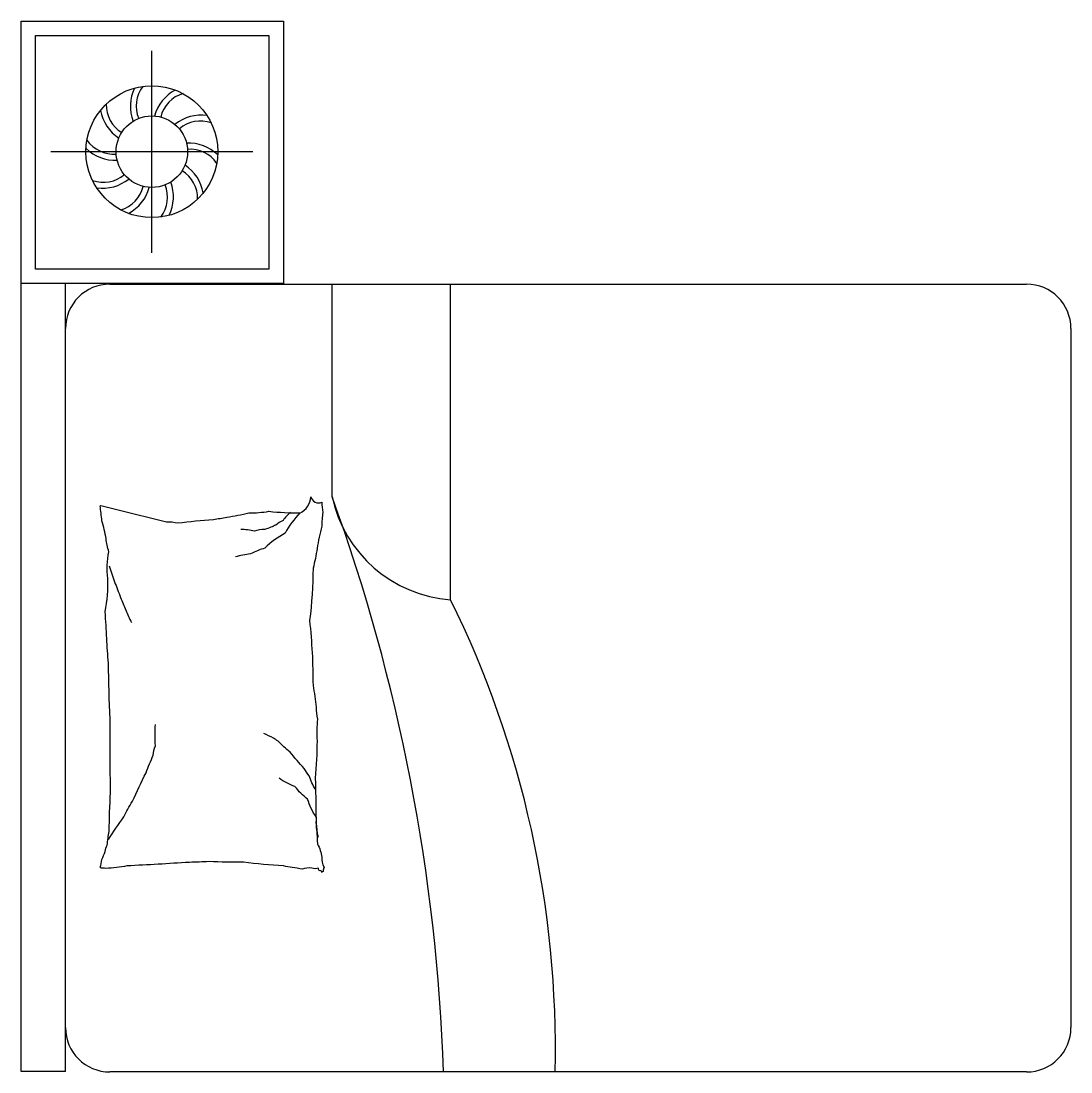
# Model space of a CAD drawing. Extents: x -42728 to 99010, y -18674 to 47645.
# Drawn here: x 14010 to 15810, y 25517 to 27318 of the extents above; entities that cross this region are included whole.
import ezdxf

# ---------------------------------------------------------------- set-up
doc = ezdxf.new("R2010")
doc.units = 0
doc.header["$LTSCALE"] = 100
doc.header["$MEASUREMENT"] = 0
doc.linetypes.add('CENTER', pattern=[50.8, 31.75, -6.35, 6.35, -6.35])
doc.layers.get('0').update_dxf_attribs({"linetype": 'CONTINUOUS'})
for name, color, linetype in [('3', 4, 'CONTINUOUS'), ('7', 7, 'CONTINUOUS'), ('家具', 223, 'CONTINUOUS'), ('浅', 4, 'CONTINUOUS'), ('深', 5, 'CONTINUOUS'), ('门窗', 1, 'CONTINUOUS')]:
    doc.layers.add(name, color=color, linetype=linetype)

# ---------------------------------------------------------------- blocks, each defined once
blk = doc.blocks.new('A$C7BC65AAA')
at = {"layer": '3', "linetype": 'CENTER', "ltscale": 15}
for p, q in [((226.1, 52.5), (226.1, 398.6)), ((53, 225.6), (399.1, 225.6))]:
    blk.add_line(p, q, dxfattribs=at)
at = {"layer": '3'}
for centre, radius, start, end in [((229, 308.7), 55.4, 160.3002, 220.538), ((284, 288.2), 72.6, 136.17, 182.4897), ((277.3, 291.1), 55.4, 124.3002, 184.538), ((236.1, 310.3), 72.6, 172.17, 218.4897), ((309.7, 242.2), 72.6, 100.17, 146.4897), ((306, 248.5), 55.4, 88.3002, 148.538), ((179.6, 294.5), 55.4, 196.3002, 256.538), ((184.4, 300), 72.6, 208.17, 254.4897), ((303.5, 189.9), 72.6, 64.17, 110.4897), ((304.2, 197.1), 55.4, 52.3002, 112.538), ((267.8, 151.2), 72.6, 28.17, 74.4897), ((148, 254.1), 55.4, 232.3002, 292.538), ((272.6, 156.6), 55.4, 16.3002, 76.538), ((148.7, 261.3), 72.6, 244.17, 290.4897), ((216.1, 140.9), 72.6, 352.17, 38.4897), ((146.2, 202.7), 55.4, 268.3002, 328.538), ((142.5, 208.9), 72.6, 280.17, 326.4897), ((174.9, 160.1), 55.4, 304.3002, 4.538), ((168.2, 163), 72.6, 316.17, 2.4897), ((223.2, 142.5), 55.4, 340.3002, 40.538)]:
    blk.add_arc(centre, radius, start, end, dxfattribs=at)
at = {"layer": '7', "color": 4}
for radius in [113, 61.3]:
    blk.add_circle((226.1, 225.6), radius, dxfattribs=at)
at = {"layer": '浅'}
blk.add_lwpolyline([(450, 0), (0, 0), (0, 450), (450, 450)], close=True, dxfattribs=at)
at = {"layer": '浅', "color": 3}
blk.add_lwpolyline([(425, 25), (25, 25), (25, 425), (425, 425)], close=True, dxfattribs=at)
blk = doc.blocks.new('A$C072E10C5')
at = {"layer": '家具'}
blk.add_blockref('A$C7BC65AAA', (0, 0), dxfattribs=at)

msp = doc.modelspace()

# ---------------------------------------------------------------- linework, layer by layer
at = {"color": 4}
msp.add_line((14086.00783, 25518.29435), (14009.80783, 25518.29435), dxfattribs=at)
at = {"layer": '3'}
for points in [[(14488.04348, 26475.35112, 0.0773794298), (14462.7027, 26440.54027, 0.0773794298), (14427.9784, 26415.08101, 0.0475254862), (14403.35995, 26405.15605, 0.0475254862), (14377.31032, 26400.05804)], [(14472.01331, 26476.82738, 0.0536899463), (14459.03598, 26462.62065, 0.0703117486), (14446.74428, 26454.51607, 0.0154482349), (14438.18976, 26450.78136, 0.0132435683), (14427.9784, 26447.00459, 0.0821266657), (14409.89738, 26444.01455, 0.0641637021), (14386.69326, 26447.00459)], [(14161.14946, 26384.78278, -0.0097294745), (14170.18129, 26357.49397, -0.0097294745), (14180.26801, 26330.57722, -0.0079705009), (14189.30668, 26308.83228, -0.0079705009), (14199.03389, 26287.38651)], [(14159.62537, 25915.57015, -0.0161077522), (14185.85725, 25954.48888, -0.0245988265), (14200.91051, 25981.29512, -0.0094772151), (14224.20871, 26030.3334, -0.0159372813), (14236.56579, 26060.16545, -0.0725208529), (14240.15204, 26076.50582, -0.0333392788), (14240.31888, 26112.74546)], [(14514.23266, 26001.31244, -0.0278421622), (14503.61949, 26025.09422, -0.0486850078), (14495.53573, 26037.63098, -0.0236664622), (14471.17668, 26065.55426, -0.0312234185), (14450.49751, 26084.57753, -0.0468009737), (14442.83137, 26089.68554, -0.023190832), (14426.10178, 26097.72249)], [(14519.93146, 25919.3258, -0.0881531318), (14516.38771, 25953.85562, -0.0881531318), (14501.16544, 25985.05097, -0.0775471207), (14479.55329, 26006.6972, -0.0775471207), (14452.37398, 26020.73038)]]:
    msp.add_lwpolyline(points, format="xyb", dxfattribs=at)
at = {"layer": '7', "color": 4}
msp.add_lwpolyline([(14488.02927, 26475.17252, 0.2633679388), (14506.81794, 26503.12263, 0.4948180496), (14525.56117, 26493.95114, 0.0492247229), (14527.30506, 26476.28048, 0.0368308429), (14525.56117, 26452.63825, 0.0318926909), (14517.42591, 26414.66019, -0.0357819959), (14510.43628, 26380.74589, -0.0329412579), (14504.52273, 26291.08422, -0.0265644648), (14510.43628, 26179.85706, -0.0179054185), (14515.80093, 26142.34279, 0.0333974637), (14518.05485, 26122.13477, 0.0320396295), (14517.32235, 26085.05223, -0.0184419514), (14514.30162, 26020.73038, -0.010837294), (14515.05454, 25955.96692, -0.0146238513), (14518.05485, 25908.05866, -0.1112493716), (14525.36127, 25885.51186, 0.1537083435), (14529.3144, 25868.6236, 0.0764444187), (14527.59135, 25861.18715, 0.215512294), (14525.56117, 25859.23429, 0.585858235), (14522.51607, 25861.89675, -0.363489307), (14519.93146, 25866.74578, -0.1917162676), (14508.39633, 25866.8031, 0.1296753023), (14491.7825, 25864.86795, 0.0173502062), (14474.97844, 25867.86771, -0.0193256499), (14459.88045, 25870.50142, -0.0188175161), (14391.49835, 25877.11577, -0.021828098), (14332.27209, 25878.01291, -0.0062041542), (14298.42142, 25876.62727, -0.0019630605), (14191.52757, 25870.50142, -0.0283408258), (14155.39894, 25866.22429, 0.1170135269), (14146.4892, 25866.74578, 0.3660599914), (14145.55792, 25868.17485, 0.0397304305), (14148.36581, 25881.76856, 0.0483088234), (14153.84764, 25895.50703, -0.0629807231), (14157.74875, 25906.18084, -0.0405796253), (14161.12933, 25929.57817, -0.0143450945), (14163.3786, 25996.3181, -0.0054844172), (14162.62999, 26121.76278, -0.0071527061), (14159.62537, 26217.9057, -0.0087615685), (14156.93857, 26260.44995, 0.0081531256), (14153.99566, 26306.16513, 0.0625100272), (14158.39629, 26363.29445, -0.0786692862), (14160.43628, 26408.8813, -0.0478250925), (14155.71982, 26431.24273, 0.0344939944), (14148.36581, 26462.02756, 0.0235713893), (14145.35217, 26487.36275, 0.5102284768), (14146.4892, 26488.31747), (14176.51478, 26480.80598), (14259.0849, 26460.14954, -0.0730409354), (14278.66574, 26458.19851, -0.0233051014), (14339.77842, 26463.90538, -0.0182988889), (14362.62285, 26467.9753, 0.0109698914), (14400.61794, 26475.32046, 0.0422811878), (14434.93135, 26478.22728, 0.0272005265), (14488.32496, 26475.32046)], format="xyb", dxfattribs=at)
at = {"layer": '浅'}
for p, q in [((14009.80783, 25518.29435), (14009.80783, 26868.29435)), ((14086.00783, 26868.29435), (14009.80783, 26868.29435)), ((14086.00783, 25518.29435), (14086.00783, 26868.29435)), ((14162.20783, 26867.49452), (15733.80783, 26867.49452)), ((15810.00783, 26791.29452), (15810.00783, 25593.69452)), ((15733.80783, 25517.49452), (14162.20783, 25517.49452))]:
    msp.add_line(p, q, dxfattribs=at)
for centre, start, end in [((14162.20783, 26791.29452), 90, 180), ((15733.80783, 26791.29452), 0, 90), ((14162.20783, 25593.69452), 180, 270), ((15733.80783, 25593.69452), 270, 0)]:
    msp.add_arc(centre, 76.2, start, end, dxfattribs=at)
at = {"layer": '深', "color": 3}
for p, q in [((14543.20783, 26503.20705), (14543.20783, 26867.49452)), ((14746.40783, 26326.7504), (14746.40783, 26867.49452))]:
    msp.add_line(p, q, dxfattribs=at)
for centre, radius, start, end in [((11522.38941, 25406.17814), 3213.8476, 1.98492131, 19.95880404), ((14762.17038, 26550.12846), 223.93351, 192.09497341, 265.96364473), ((13182.44537, 25555.8748), 1743.62489, 358.73871621, 26.23864352)]:
    msp.add_arc(centre, radius, start, end, dxfattribs=at)

# ---------------------------------------------------------------- block references
at = {"layer": '门窗', "rotation": 90}
msp.add_blockref('A$C072E10C5', (14459.80781, 26868.29434), dxfattribs=at)

doc.saveas('drawing.dxf')
